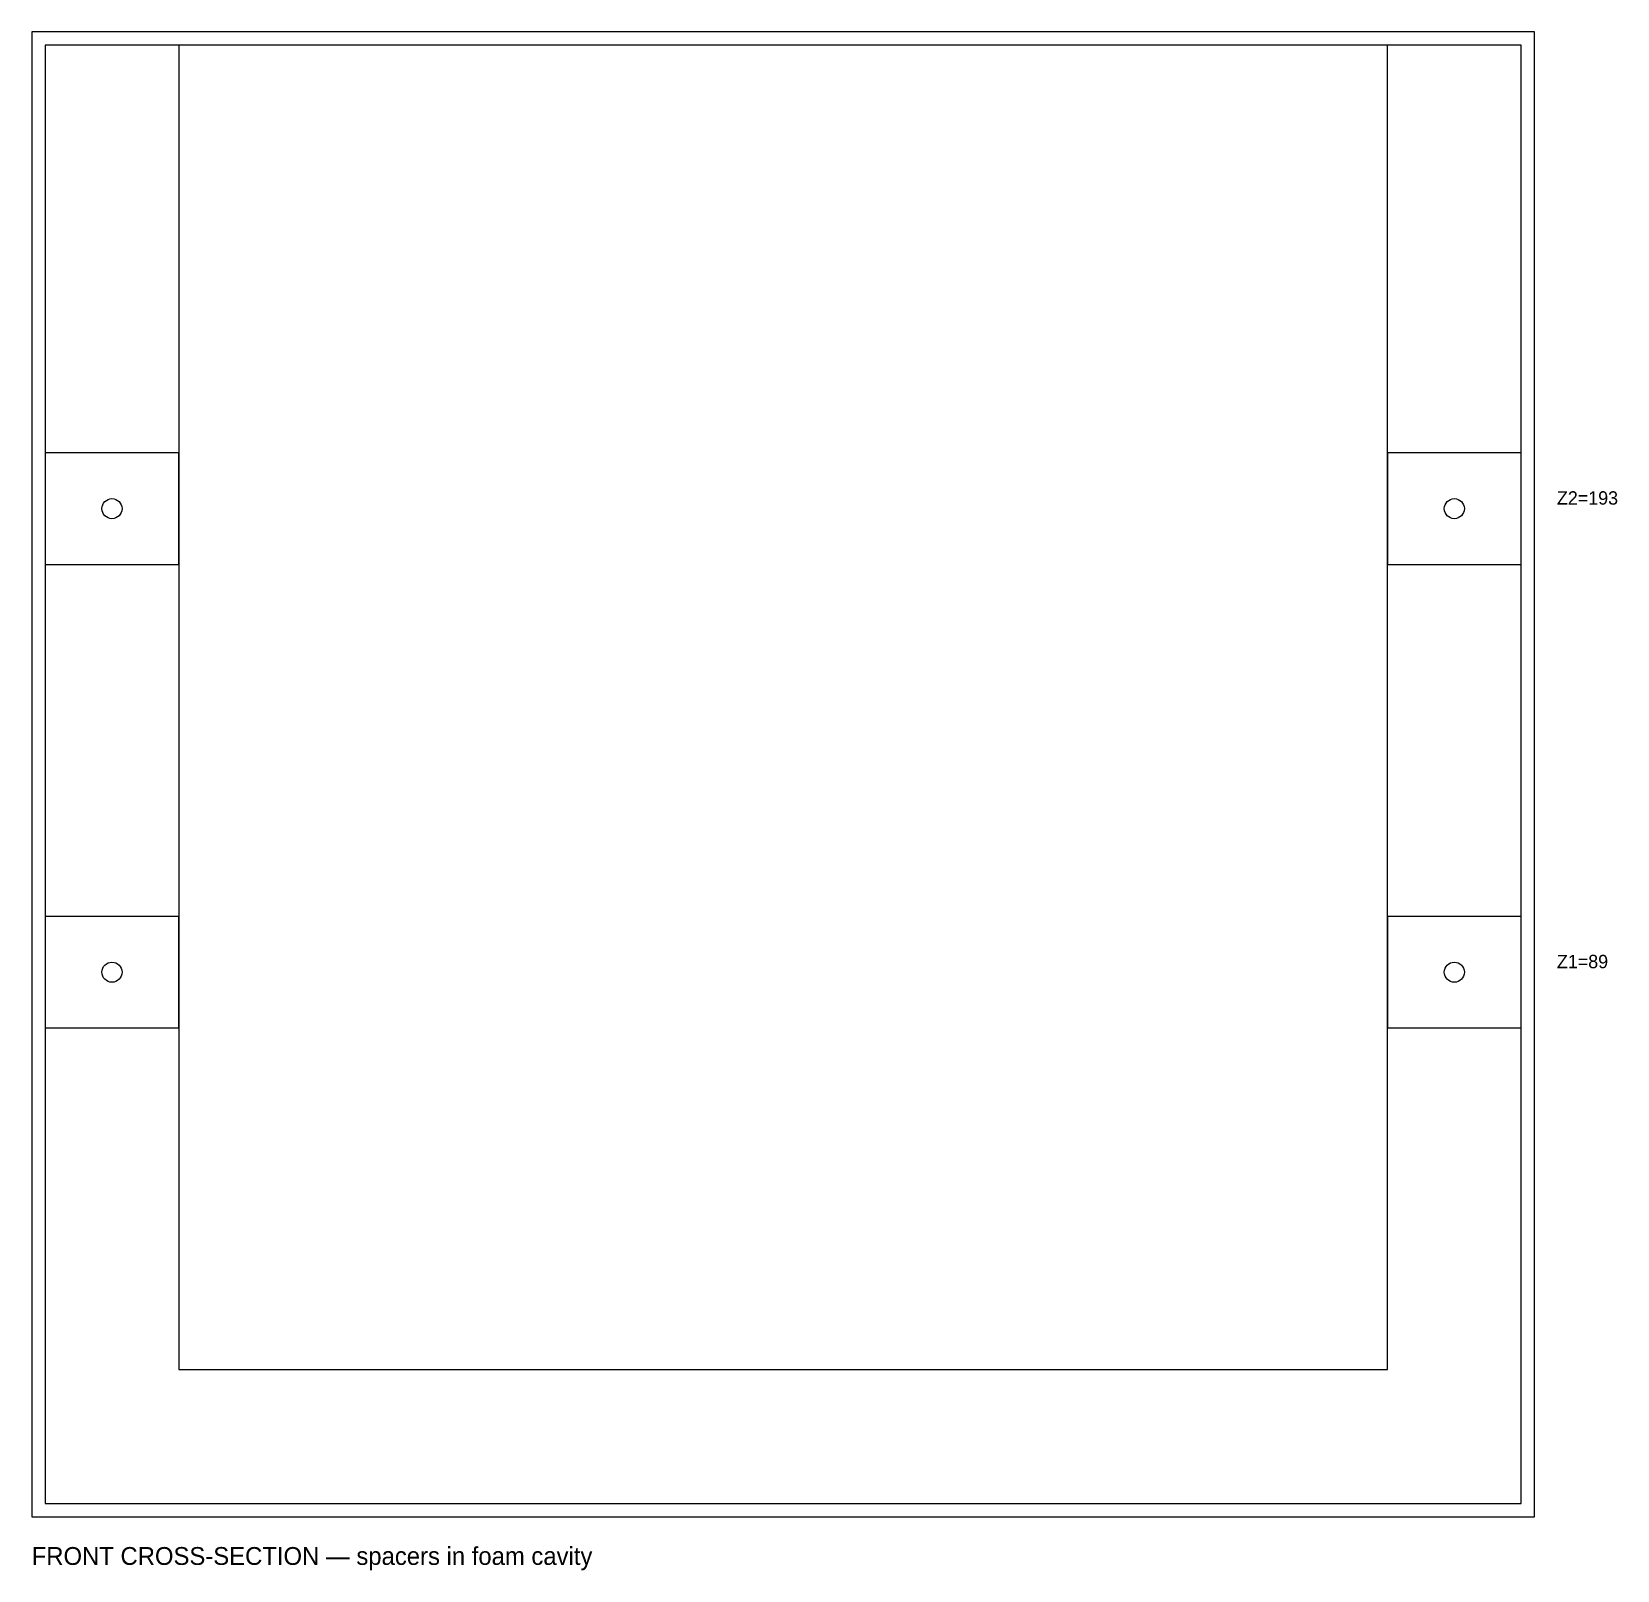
# Model space of a CAD drawing. Header units: metres. Extents: x -168 to 187, y -12 to 333.
import ezdxf
from ezdxf.enums import TextEntityAlignment as Align

# ---------------------------------------------------------------- set-up
doc = ezdxf.new("R2010")
doc.units = ezdxf.units.M
for name, color, linetype in [('ANNOTATIONS', 7, 'Continuous'), ('DIMENSIONS', 7, 'Continuous'), ('FASTENERS', 2, 'Continuous'), ('FOAM_CAVITY', 40, 'Continuous'), ('SHELL_1', 1, 'Continuous'), ('SHELL_2', 3, 'Continuous'), ('SPACERS', 6, 'Continuous')]:
    doc.layers.add(name, color=color, linetype=linetype)

msp = doc.modelspace()

# ---------------------------------------------------------------- linework, layer by layer
at = {"layer": 'FASTENERS'}
for centre in [(-150.5, 226.05), (150.5, 226.05), (-150.5, 122.1), (150.5, 122.1)]:
    msp.add_circle(centre, 2.25, dxfattribs=at)
at = {"layer": 'FOAM_CAVITY'}
msp.add_lwpolyline([(-165.5, 3), (165.5, 3), (165.5, 330), (-165.5, 330), (-165.5, 3)], dxfattribs=at)
at = {"layer": 'SHELL_1'}
msp.add_lwpolyline([(-168.5, 0), (168.5, 0), (168.5, 333), (-168.5, 333), (-168.5, 0)], dxfattribs=at)
at = {"layer": 'SHELL_2'}
msp.add_lwpolyline([(-135.5, 33), (135.5, 33), (135.5, 330), (-135.5, 330), (-135.5, 33)], dxfattribs=at)
at = {"layer": 'SPACERS'}
for points in [[(-165.5, 213.55), (-135.5, 213.55), (-135.5, 238.55), (-165.5, 238.55), (-165.5, 213.55)], [(135.5, 213.55), (165.5, 213.55), (165.5, 238.55), (135.5, 238.55), (135.5, 213.55)], [(-165.5, 109.6), (-135.5, 109.6), (-135.5, 134.6), (-165.5, 134.6), (-165.5, 109.6)], [(135.5, 109.6), (165.5, 109.6), (165.5, 134.6), (135.5, 134.6), (135.5, 109.6)]]:
    msp.add_lwpolyline(points, dxfattribs=at)

# ---------------------------------------------------------------- texts
at = {"layer": 'ANNOTATIONS'}
msp.add_text('FRONT CROSS-SECTION — spacers in foam cavity', height=4, dxfattribs=at).set_placement((-168.5, -12), align=Align.BOTTOM_LEFT)
at = {"layer": 'DIMENSIONS'}
for s, p in [('Z2=193', (173.5, 226.05)), ('Z1=89', (173.5, 122.1))]:
    msp.add_text(s, height=3, dxfattribs=at).set_placement(p, align=Align.BOTTOM_LEFT)

doc.saveas('drawing.dxf')
